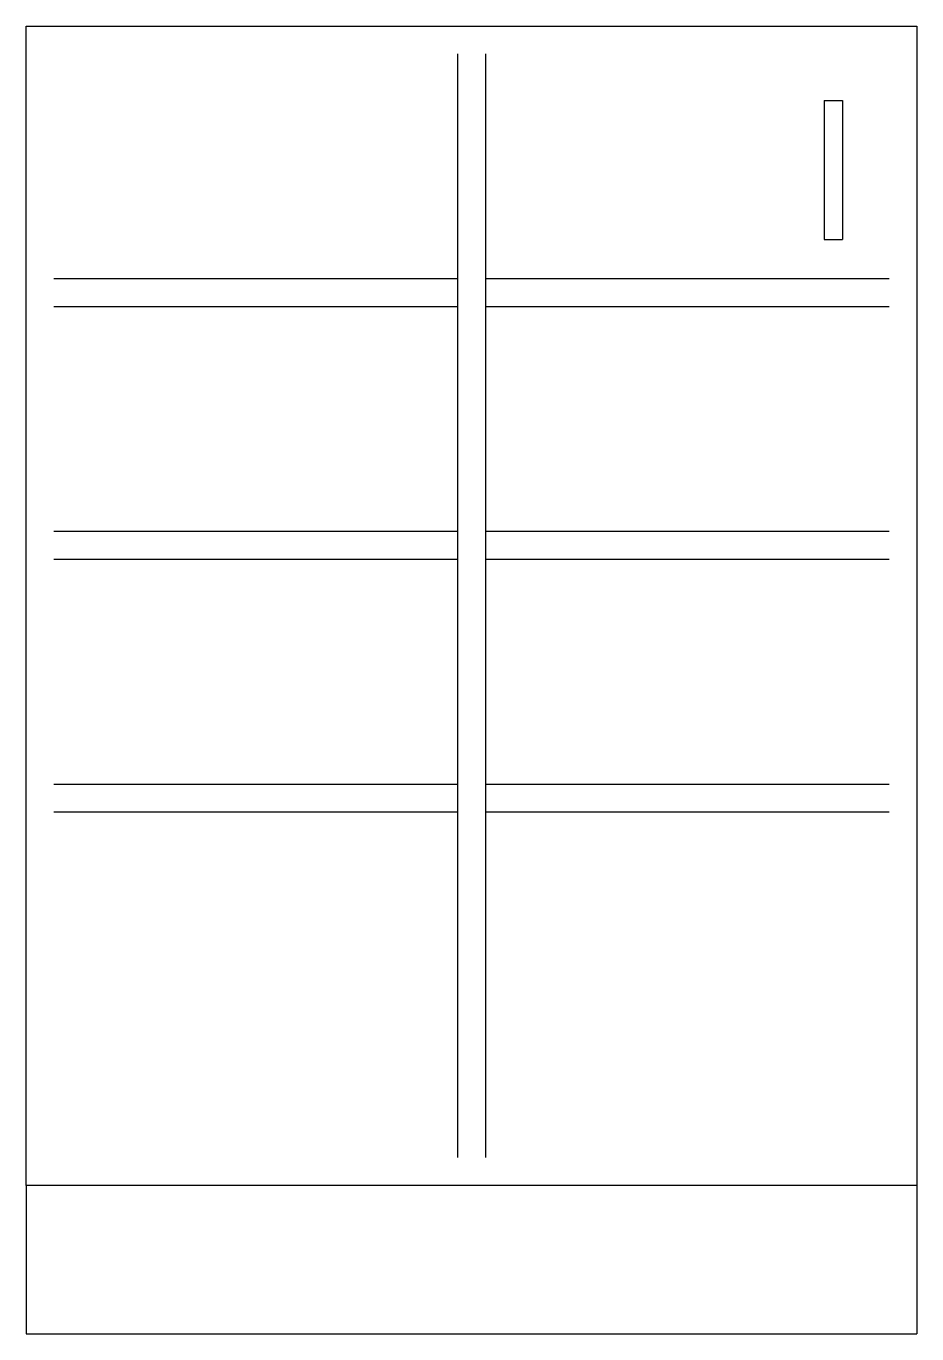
# Model space of a CAD drawing. Extents: x 0 to 24, y 0 to 35.2.
import ezdxf

# ---------------------------------------------------------------- set-up
doc = ezdxf.new("R2010")
doc.units = 0
doc.header["$LTSCALE"] = 3
doc.linetypes.add('HIDDEN', pattern=[0])
doc.layers.get('0').update_dxf_attribs({"linetype": 'CONTINUOUS'})
doc.layers.add('HID', color=7, linetype='HIDDEN')

msp = doc.modelspace()

# ---------------------------------------------------------------- linework, layer by layer
at = {"color": 0}
for p, q in [((0, 4), (0, 35.25)), ((0, 35.25), (24, 35.25)), ((24, 35.25), (24, 4)), ((21.5, 33.25), (21.5, 29.5)), ((21.5, 33.25), (22, 33.25)), ((22, 33.25), (22, 29.5)), ((21.5, 29.5), (22, 29.5)), ((24, 4), (0, 4)), ((0, 4), (0, 0)), ((24, 4), (24, 0)), ((0, 0), (24, 0))]:
    msp.add_line(p, q, dxfattribs=at)
at = {"layer": 'HID', "color": 0}
for p, q in [((11.625, 34.5), (11.625, 4.75)), ((12.375, 34.5), (12.375, 4.75)), ((11.625, 28.4375), (0.75, 28.4375)), ((23.25, 28.4375), (12.375, 28.4375)), ((11.625, 27.6875), (0.75, 27.6875)), ((23.25, 27.6875), (12.375, 27.6875)), ((11.625, 21.625), (0.75, 21.625)), ((23.25, 21.625), (12.375, 21.625)), ((11.625, 20.875), (0.75, 20.875)), ((23.25, 20.875), (12.375, 20.875)), ((11.625, 14.8125), (0.75, 14.8125)), ((23.25, 14.8125), (12.375, 14.8125)), ((11.625, 14.0625), (0.75, 14.0625)), ((23.25, 14.0625), (12.375, 14.0625))]:
    msp.add_line(p, q, dxfattribs=at)

doc.saveas('drawing.dxf')
